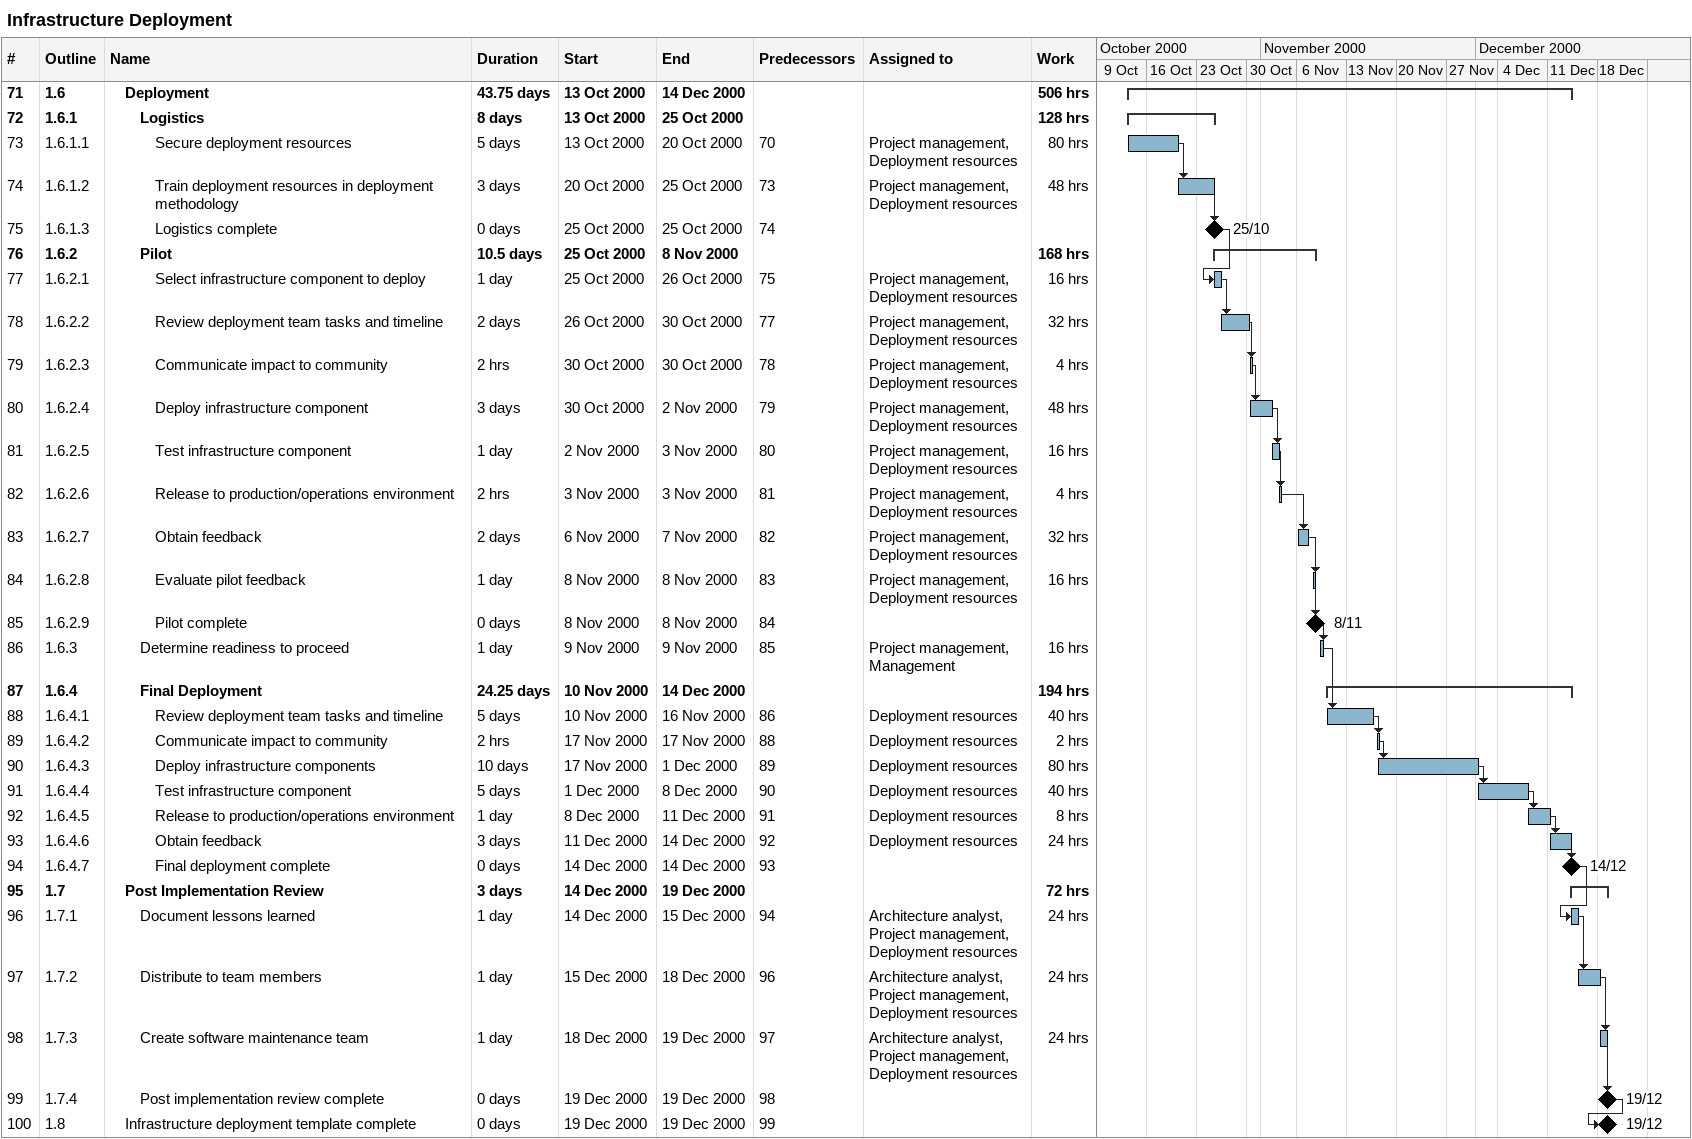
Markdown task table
Infrastructure Deployment

| ID | WBS | Task | Duration | Start | Finish | Predecessors | Resources | Work (h) |
|---|---|---|---|---|---|---|---|---|
| 71 | 1.6 | **Deployment** | 43.75d | 2000-10-13 | 2000-12-14 |  |  | 506 |
| 72 | 1.6.1 | **Logistics** | 8d | 2000-10-13 | 2000-10-25 |  |  | 128 |
| 73 | 1.6.1.1 | Secure deployment resources | 5d | 2000-10-13 | 2000-10-20 | 70 | Project management, Deployment resources | 80 |
| 74 | 1.6.1.2 | Train deployment resources in deployment methodology | 3d | 2000-10-20 | 2000-10-25 | 73 | Project management, Deployment resources | 48 |
| 75 | 1.6.1.3 | Logistics complete | 0d | 2000-10-25 | 2000-10-25 | 74 |  |  |
| 76 | 1.6.2 | **Pilot** | 10.5d | 2000-10-25 | 2000-11-08 |  |  | 168 |
| 77 | 1.6.2.1 | Select infrastructure component to deploy | 1d | 2000-10-25 | 2000-10-26 | 75 | Project management, Deployment resources | 16 |
| 78 | 1.6.2.2 | Review deployment team tasks and timeline | 2d | 2000-10-26 | 2000-10-30 | 77 | Project management, Deployment resources | 32 |
| 79 | 1.6.2.3 | Communicate impact to community | 2h | 2000-10-30 | 2000-10-30 | 78 | Project management, Deployment resources | 4 |
| 80 | 1.6.2.4 | Deploy infrastructure component | 3d | 2000-10-30 | 2000-11-02 | 79 | Project management, Deployment resources | 48 |
| 81 | 1.6.2.5 | Test infrastructure component | 1d | 2000-11-02 | 2000-11-03 | 80 | Project management, Deployment resources | 16 |
| 82 | 1.6.2.6 | Release to production/operations environment | 2h | 2000-11-03 | 2000-11-03 | 81 | Project management, Deployment resources | 4 |
| 83 | 1.6.2.7 | Obtain feedback | 2d | 2000-11-06 | 2000-11-07 | 82 | Project management, Deployment resources | 32 |
| 84 | 1.6.2.8 | Evaluate pilot feedback | 1d | 2000-11-08 | 2000-11-08 | 83 | Project management, Deployment resources | 16 |
| 85 | 1.6.2.9 | Pilot complete | 0d | 2000-11-08 | 2000-11-08 | 84 |  |  |
| 86 | 1.6.3 | Determine readiness to proceed | 1d | 2000-11-09 | 2000-11-09 | 85 | Project management, Management | 16 |
| 87 | 1.6.4 | **Final Deployment** | 24.25d | 2000-11-10 | 2000-12-14 |  |  | 194 |
| 88 | 1.6.4.1 | Review deployment team tasks and timeline | 5d | 2000-11-10 | 2000-11-16 | 86 | Deployment resources | 40 |
| 89 | 1.6.4.2 | Communicate impact to community | 2h | 2000-11-17 | 2000-11-17 | 88 | Deployment resources | 2 |
| 90 | 1.6.4.3 | Deploy infrastructure components | 10d | 2000-11-17 | 2000-12-01 | 89 | Deployment resources | 80 |
| 91 | 1.6.4.4 | Test infrastructure component | 5d | 2000-12-01 | 2000-12-08 | 90 | Deployment resources | 40 |
| 92 | 1.6.4.5 | Release to production/operations environment | 1d | 2000-12-08 | 2000-12-11 | 91 | Deployment resources | 8 |
| 93 | 1.6.4.6 | Obtain feedback | 3d | 2000-12-11 | 2000-12-14 | 92 | Deployment resources | 24 |
| 94 | 1.6.4.7 | Final deployment complete | 0d | 2000-12-14 | 2000-12-14 | 93 |  |  |
| 95 | 1.7 | **Post Implementation Review** | 3d | 2000-12-14 | 2000-12-19 |  |  | 72 |
| 96 | 1.7.1 | Document lessons learned | 1d | 2000-12-14 | 2000-12-15 | 94 | Architecture analyst, Project management, Deployment resources | 24 |
| 97 | 1.7.2 | Distribute to team members | 1d | 2000-12-15 | 2000-12-18 | 96 | Architecture analyst, Project management, Deployment resources | 24 |
| 98 | 1.7.3 | Create software maintenance team | 1d | 2000-12-18 | 2000-12-19 | 97 | Architecture analyst, Project management, Deployment resources | 24 |
| 99 | 1.7.4 | Post implementation review complete | 0d | 2000-12-19 | 2000-12-19 | 98 |  |  |
| 100 | 1.8 | Infrastructure deployment template complete | 0d | 2000-12-19 | 2000-12-19 | 99 |  |  |
